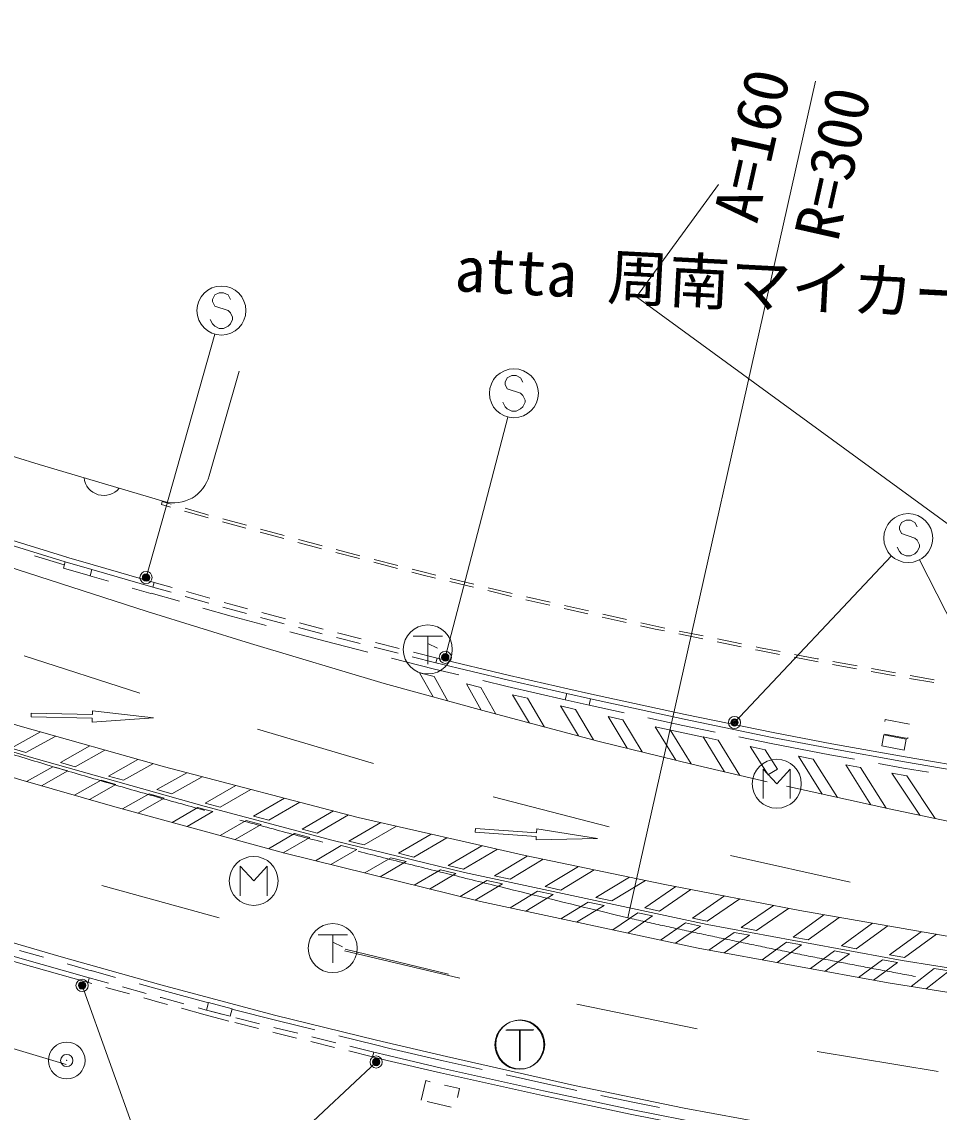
# Model space of a CAD drawing. Units: millimetres, scale not verified. Extents: x 40000 to 680000, y 20000 to 380000.
# Drawn here: x 204009 to 241476, y 261188 to 305702 of the extents above; entities that cross this region are included whole.
import ezdxf
from ezdxf.enums import TextEntityAlignment as Align

# ---------------------------------------------------------------- set-up
doc = ezdxf.new("R2010")
doc.units = ezdxf.units.MM
doc.header["$LTSCALE"] = 1000
doc.header["$PDMODE"] = 32
doc.header["$PDSIZE"] = 500
doc.linetypes.add('CHAIN', pattern=[18.5, 12, -1.5, 3.5, -1.5])
for name, color, linetype, lineweight in [('M-BGD', 7, 'Continuous', 13), ('M-BGD-EXST', 7, 'Continuous', 13), ('M-BMK', 2, 'CHAIN', 13), ('M-BMK-ROW', 30, 'Continuous', 13), ('M-STR-HTXT', 7, 'Continuous', 13), ('M-STR-STRC', 7, 'Continuous', 13)]:
    doc.layers.add(name, color=color, linetype=linetype, lineweight=lineweight)
doc.layers.add('M-BMK-HTXT', color=7, linetype='Continuous')
doc.styles.add('ＭＳ ゴシック', font='')
doc.styles.get('ＭＳ ゴシック').set_extended_font_data('MS Gothic')

msp = doc.modelspace()

# ---------------------------------------------------------------- linework, layer by layer
at = {"layer": 'M-BGD'}
for p, q in [((229114, 294475), (232458, 299059)), ((229114, 294475), (247245, 281250)), ((211662, 287169), (212881, 291438)), ((209710, 286002), (209744, 286117)), ((210084, 285893), (209710, 286002)), ((210103, 286012), (209744, 286117)), ((211510, 285602), (210679, 285844)), ((211478, 285487), (210660, 285725)), ((211621, 285448), (211478, 285487)), ((211640, 285567), (211510, 285602)), ((213183, 285147), (212219, 285410)), ((213165, 285028), (212200, 285290)), ((214727, 284727), (213762, 284989)), ((214709, 284608), (213744, 284870)), ((216205, 284200), (215288, 284450)), ((216236, 284316), (215306, 284569)), ((216253, 284188), (216205, 284200)), ((216271, 284307), (216236, 284316)), ((217802, 283787), (216833, 284038)), ((217820, 283907), (216852, 284157)), ((205746, 283529), (204526, 283905)), ((206919, 283532), (205841, 283845)), ((219351, 283387), (218383, 283637)), ((219369, 283506), (218401, 283756)), ((209413, 282817), (206918, 283532)), ((220352, 283128), (219932, 283237)), ((220381, 283244), (219950, 283356)), ((220902, 282995), (220352, 283128)), ((220921, 283114), (220381, 283244)), ((207555, 282860), (206788, 283081)), ((209358, 282624), (209413, 282817)), ((210152, 282606), (209413, 282817)), ((222457, 282619), (221485, 282854)), ((222476, 282738), (221504, 282973)), ((209284, 282365), (208517, 282585)), ((210443, 282044), (209287, 282374)), ((210103, 282412), (209358, 282624)), ((211641, 281973), (210680, 282247)), ((211691, 282167), (210729, 282441)), ((224012, 282244), (223040, 282479)), ((224031, 282363), (223059, 282598)), ((225590, 282003), (224615, 282223)), ((212630, 281691), (212218, 281808)), ((212683, 281884), (212268, 282002)), ((213232, 281737), (212683, 281884)), ((225571, 281884), (224596, 282104)), ((227151, 281651), (226175, 281871)), ((212561, 281440), (211405, 281770)), ((213994, 281057), (212561, 281440)), ((213182, 281543), (212630, 281691)), ((214728, 281130), (213762, 281388)), ((214778, 281324), (213811, 281582)), ((227132, 281532), (226157, 281752)), ((228693, 281180), (227718, 281400)), ((228712, 281299), (227736, 281519)), ((216274, 280717), (215308, 280975)), ((216323, 280910), (215357, 281169)), ((229880, 280912), (229278, 281048)), ((229905, 281030), (229297, 281167)), ((230255, 280835), (229880, 280912)), ((230274, 280953), (229905, 281030)), ((216393, 280416), (214960, 280799)), ((217824, 280319), (216855, 280566)), ((217873, 280513), (216904, 280760)), ((231822, 280510), (230843, 280713)), ((231841, 280629), (230861, 280832)), ((233407, 280304), (232428, 280507)), ((218142, 279970), (216393, 280416)), ((219374, 279924), (218405, 280171)), ((219424, 280118), (218455, 280365)), ((233389, 280185), (232410, 280388)), ((234070, 280044), (233976, 280064)), ((234094, 280162), (233995, 280182)), ((234958, 279874), (234070, 280044)), ((234977, 279992), (234094, 280162)), ((220861, 279277), (219111, 279723)), ((220925, 279529), (219956, 279776)), ((220974, 279723), (220005, 279970)), ((236472, 279583), (235547, 279760)), ((236494, 279701), (235566, 279879)), ((236529, 279572), (236472, 279583)), ((236548, 279691), (236494, 279701)), ((238122, 279405), (237138, 279584)), ((221860, 279039), (220864, 279276)), ((238104, 279287), (237120, 279465)), ((239678, 279001), (238694, 279179)), ((239697, 279119), (238713, 279298)), ((223829, 278569), (222833, 278807)), ((241254, 278723), (240269, 278895)), ((241272, 278842), (240287, 279014)), ((226206, 278025), (223829, 278569)), ((226264, 278279), (226207, 278025)), ((227279, 278255), (226308, 278474)), ((227178, 277806), (226207, 278025)), ((227235, 278060), (227178, 277806)), ((228606, 277498), (227180, 277806)), ((204391, 277475), (204388, 277325)), ((206887, 277267), (204388, 277325)), ((206891, 277417), (204391, 277475)), ((206894, 277567), (206891, 277417)), ((206894, 277567), (209388, 277284)), ((209388, 277284), (206884, 277117)), ((206887, 277267), (206884, 277117)), ((231009, 276978), (229583, 277287)), ((232320, 276708), (231009, 276978)), ((239262, 277144), (239276, 277218)), ((239276, 277218), (240259, 277033)), ((234610, 276235), (233300, 276505)), ((240194, 276443), (239249, 276620)), ((240201, 276480), (240194, 276443)), ((237006, 275777), (234610, 276235)), ((238017, 275596), (237006, 275777)), ((240013, 275239), (239002, 275420)), ((241034, 275064), (240013, 275239)), ((222538, 272766), (222528, 272617)), ((225023, 272449), (222528, 272617)), ((225033, 272599), (222538, 272766)), ((225023, 272449), (225013, 272300)), ((225043, 272749), (225033, 272599)), ((225043, 272749), (227522, 272357)), ((227522, 272357), (225013, 272300)), ((204901, 267512), (203916, 267789)), ((221440, 266825), (217210, 267837)), ((206848, 266965), (205863, 267242)), ((206767, 266676), (206713, 266484)), ((207544, 266462), (206767, 266676)), ((207832, 266693), (206847, 266966)), ((206869, 266441), (206714, 266484)), ((208411, 266014), (207447, 266281)), ((209086, 266035), (208122, 266302)), ((209780, 266154), (208796, 266426)), ((209647, 265672), (208989, 265854)), ((209701, 265865), (209664, 265875)), ((210628, 265610), (209701, 265865)), ((211629, 265646), (209780, 266154)), ((209953, 265588), (209647, 265672)), ((211496, 265164), (210532, 265429)), ((211549, 265357), (211207, 265451)), ((212173, 265192), (211549, 265357)), ((214479, 264916), (212590, 265392)), ((212466, 264908), (211499, 265163)), ((213723, 264797), (212753, 265042)), ((215981, 264544), (214479, 264916)), ((213675, 264603), (212705, 264847)), ((214358, 264431), (214257, 264457)), ((214407, 264625), (214305, 264651)), ((215227, 264216), (214358, 264431)), ((215276, 264410), (214407, 264625)), ((216781, 263832), (215810, 264072)), ((216829, 264026), (215858, 264266)), ((218454, 263932), (216952, 264304)), ((218334, 263447), (217363, 263687)), ((218382, 263641), (217411, 263881)), ((219042, 263791), (218452, 263933)), ((221219, 263283), (219042, 263791)), ((222809, 262928), (221219, 263283)), ((225375, 262356), (223785, 262710)), ((220320, 261682), (220505, 262476)), ((220505, 262476), (220685, 262434)), ((221269, 262298), (221881, 262156)), ((226679, 262080), (225375, 262356)), ((221881, 262156), (221797, 261794)), ((228961, 261597), (227657, 261873)), ((221545, 261397), (220571, 261623)), ((230051, 261379), (228961, 261597))]:
    msp.add_line(p, q, dxfattribs=at)
for points in [[(185504, 313484), (172476, 298622), (176849, 297031), (179386, 296103), (183183, 294755), (188692, 292832), (193436, 291228), (199869, 289127), (204712, 287635), (209829, 286115)], [(209358, 282624), (206863, 283340), (205785, 283653), (200001, 285439), (194750, 287114), (190088, 288663), (187783, 289450), (187848, 289639)], [(205844, 283844), (200061, 285630), (194812, 287304), (190152, 288852), (187848, 289639)], [(257612, 272959), (253949, 273382), (249129, 274038), (247944, 274210), (246961, 274361), (243084, 274975), (240058, 275496), (237054, 276033), (234661, 276490), (231063, 277233), (227235, 278060), (226264, 278279), (223888, 278822), (220925, 279529), (220971, 279724)], [(226308, 278474), (223933, 279017), (220971, 279724)], [(246992, 274558), (243116, 275173), (240092, 275693), (237090, 276229), (234700, 276686), (231104, 277429), (227277, 278256)], [(206767, 266676), (203833, 267500), (200329, 268534), (195074, 270152), (192305, 271024), (191356, 271334), (190257, 271677)], [(206713, 266484), (203777, 267308), (200271, 268342), (195014, 269962), (192245, 270833)], [(205820, 263139), (196643, 265881), (187517, 268782)], [(243930, 258624), (242942, 258780), (240910, 259095), (236692, 259819), (233056, 260488), (232065, 260672), (228900, 261303), (225311, 262063), (221153, 262990), (218973, 263499), (218382, 263641), (218334, 263447)], [(242911, 258582), (240877, 258898), (236657, 259623), (233019, 260291), (232027, 260476), (228860, 261107), (225269, 261867), (221108, 262795), (218927, 263305), (218335, 263447)]]:
    msp.add_lwpolyline(points, dxfattribs=at)
for points in [[(206795, 283081), (205710, 283396), (205785, 283653), (206870, 283338)], [(240130, 276420), (240047, 275972), (239137, 276141), (239220, 276589)], [(212595, 265413), (212513, 265102), (211549, 265357), (211631, 265667)]]:
    msp.add_lwpolyline(points, close=True, dxfattribs=at)
for centre, radius, start, end in [((210221, 287554), 1491, 254.7676, 345.0094), ((207360, 287175), 812, 186.0833, 320.8436)]:
    msp.add_arc(centre, radius, start, end, dxfattribs=at)
at = {"layer": 'M-BGD-EXST'}
for p, q in [((219991, 280627), (221191, 280627)), ((220591, 280627), (220591, 279477)), ((220591, 280327), (220991, 280127)), ((234293, 273997), (234293, 275197)), ((234293, 275197), (234843, 274597)), ((234843, 274597), (235393, 275197)), ((235393, 275197), (235393, 273997)), ((212929, 270027), (212929, 271227)), ((212929, 271227), (213479, 270627)), ((213479, 270627), (214029, 271227)), ((214029, 271227), (214029, 270027)), ((216109, 268435), (217309, 268435)), ((216709, 268435), (216709, 267285)), ((216709, 268135), (217109, 267935)), ((223782, 264540), (224882, 264540)), ((223818, 264553), (224918, 264553)), ((224332, 264540), (224332, 263290)), ((224368, 264553), (224368, 263303))]:
    msp.add_line(p, q, dxfattribs=at)
for centre in [(220591, 280077), (234843, 274597), (213479, 270627), (216709, 267885), (224332, 263940), (224368, 263953)]:
    msp.add_circle(centre, 1000, dxfattribs=at)
at = {"layer": 'M-BMK'}
msp.add_arc((294513, 561829), 300000, 257.33831, 275.08699, dxfattribs=at)
msp.add_spline([(147715, 295604), (163679, 289571), (179712, 283720), (195873, 278235), (212211, 273306), (228755, 269124)], degree=3, dxfattribs=at)
at = {"layer": 'M-BMK-ROW'}
msp.add_circle((205843, 263300), 750, dxfattribs=at)
msp.add_point((205843, 263300), dxfattribs=at)
at = {"layer": 'M-STR-HTXT'}
for p, q in [((228755, 269124), (236427, 303273)), ((209082, 283013), (211890, 292952)), ((221306, 279757), (223857, 289567)), ((233117, 277096), (239527, 283897)), ((245152, 274947), (240667, 283734)), ((206470, 266363), (209997, 256545)), ((218480, 263237), (211064, 256288))]:
    msp.add_line(p, q, dxfattribs=at)
for centre, radius in [((209082, 283013), 150), ((209082, 283013), 120), ((209082, 283013), 90), ((209082, 283013), 60), ((209082, 283013), 30), ((209082, 283013), 20), ((221306, 279757), 150), ((221306, 279757), 120), ((221306, 279757), 90), ((221306, 279757), 60), ((221306, 279757), 30), ((221306, 279757), 20), ((233117, 277096), 150), ((233117, 277096), 120), ((233117, 277096), 90), ((233117, 277096), 60), ((233117, 277096), 30), ((233117, 277096), 20), ((206470, 266363), 150), ((206470, 266363), 120), ((206470, 266363), 90), ((206470, 266363), 60), ((206470, 266363), 30), ((206470, 266363), 20), ((218480, 263237), 150), ((218480, 263237), 120), ((218480, 263237), 90), ((218480, 263237), 60), ((218480, 263237), 30), ((218480, 263237), 20)]:
    msp.add_circle(centre, radius, dxfattribs=at)
for p in [(209082, 283013), (221306, 279757), (233117, 277096), (206470, 266363), (218480, 263237)]:
    msp.add_point(p, dxfattribs=at)
at = {"layer": 'M-STR-STRC'}
for p, q in [((211889, 294550), (211798, 294369)), ((211798, 294369), (211798, 294278)), ((211798, 294278), (211889, 294096)), ((212071, 294641), (211889, 294550)), ((212253, 294641), (212071, 294641)), ((212435, 294550), (212253, 294641)), ((212526, 294369), (212435, 294550)), ((211889, 294096), (212435, 293914)), ((212435, 293914), (212526, 293823)), ((212526, 293823), (212616, 293641)), ((211798, 293369), (211707, 293550)), ((211889, 293278), (211798, 293369)), ((212526, 293369), (212435, 293278)), ((212616, 293550), (212526, 293369)), ((212616, 293641), (212616, 293550)), ((212071, 293187), (211889, 293278)), ((212253, 293187), (212071, 293187)), ((212435, 293278), (212253, 293187)), ((223836, 291171), (223745, 290989)), ((224018, 291262), (223836, 291171)), ((224200, 291262), (224018, 291262)), ((224382, 291171), (224200, 291262)), ((224472, 290989), (224382, 291171)), ((223745, 290989), (223745, 290898)), ((223745, 290898), (223836, 290717)), ((223836, 290717), (224382, 290535)), ((224382, 290535), (224472, 290444)), ((224472, 290444), (224563, 290262)), ((224563, 290262), (224563, 290171)), ((223745, 289989), (223654, 290171)), ((223836, 289898), (223745, 289989)), ((224018, 289808), (223836, 289898)), ((224200, 289808), (224018, 289808)), ((224382, 289898), (224200, 289808)), ((224472, 289989), (224382, 289898)), ((224563, 290171), (224472, 289989)), ((240122, 285352), (239940, 285261)), ((240304, 285352), (240122, 285352)), ((240485, 285261), (240304, 285352)), ((239940, 285261), (239849, 285079)), ((239849, 285079), (239849, 284988)), ((239849, 284988), (239940, 284807)), ((240576, 285079), (240485, 285261)), ((239940, 284807), (240485, 284625)), ((240485, 284625), (240576, 284534)), ((240576, 284534), (240667, 284352)), ((239849, 284079), (239758, 284261)), ((239940, 283988), (239849, 284079)), ((240576, 284079), (240485, 283988)), ((240667, 284261), (240576, 284079)), ((240667, 284352), (240667, 284261)), ((240122, 283897), (239940, 283988)), ((240304, 283897), (240122, 283897)), ((240485, 283988), (240304, 283897)), ((204102, 279815), (208826, 278291)), ((220256, 279122), (220803, 278141)), ((222761, 278531), (222169, 278669)), ((222169, 278669), (222767, 277598)), ((222761, 278531), (223373, 277436)), ((224657, 278091), (224049, 278232)), ((224049, 278232), (224738, 277076)), ((224657, 278091), (225359, 276912)), ((226008, 277777), (226740, 276549)), ((228557, 277211), (227956, 277340)), ((227956, 277340), (228728, 276045)), ((228557, 277211), (229341, 275895)), ((231848, 276504), (229882, 276926)), ((229882, 276926), (230721, 275556)), ((203571, 276050), (204776, 276710)), ((204175, 275868), (205394, 276535)), ((213635, 276823), (218367, 275427)), ((230490, 276796), (231343, 275403)), ((231840, 276506), (232713, 275081)), ((204175, 275868), (203571, 276050)), ((205583, 275466), (206785, 276143)), ((233758, 276111), (234495, 274955)), ((206194, 275293), (207397, 275970)), ((207552, 274910), (208754, 275587)), ((235728, 275723), (236703, 274172)), ((204207, 274691), (205276, 275293)), ((204815, 274517), (205887, 275120)), ((205276, 275293), (205887, 275120)), ((206194, 275293), (205583, 275466)), ((208163, 274738), (209365, 275415)), ((238265, 275257), (237666, 275364)), ((237666, 275364), (238690, 273734)), ((238265, 275257), (239306, 273598)), ((206165, 274129), (207245, 274737)), ((207245, 274737), (207856, 274565)), ((208163, 274738), (207552, 274910)), ((209521, 274355), (210747, 275045)), ((210132, 274183), (211374, 274882)), ((240160, 274917), (239548, 275027)), ((239548, 275027), (240684, 273308)), ((240160, 274917), (241310, 273177)), ((206773, 273955), (207856, 274565)), ((210132, 274183), (209521, 274355)), ((211496, 273798), (212747, 274525)), ((212111, 273635), (213365, 274364)), ((208128, 273571), (209214, 274182)), ((208746, 273402), (209825, 274010)), ((209214, 274182), (209825, 274010)), ((212111, 273635), (211495, 273798)), ((213477, 273272), (214740, 274007)), ((214092, 273109), (215359, 273846)), ((223265, 274067), (227998, 272833)), ((210153, 273018), (211195, 273623)), ((210762, 272851), (211805, 273457)), ((215458, 272747), (216734, 273488)), ((216073, 272583), (217352, 273327)), ((212116, 272481), (213171, 273095)), ((212725, 272315), (213786, 272932)), ((213171, 273095), (213786, 272932)), ((214092, 273109), (213477, 273272)), ((217368, 272252), (218669, 273013)), ((214079, 271945), (215152, 272569)), ((215152, 272569), (215767, 272406)), ((216073, 272583), (215458, 272747)), ((217997, 272099), (219310, 272867)), ((219394, 271757), (220733, 272540)), ((214688, 271779), (215767, 272406)), ((215999, 271453), (217057, 272071)), ((217057, 272071), (217686, 271917)), ((217997, 272099), (217368, 272252)), ((220023, 271604), (221374, 272394)), ((221420, 271262), (222798, 272068)), ((216626, 271298), (217686, 271917)), ((218018, 270953), (219084, 271576)), ((219084, 271576), (219712, 271422)), ((220023, 271604), (219394, 271757)), ((222049, 271109), (223438, 271921)), ((223313, 270837), (224651, 271645)), ((232952, 271668), (237834, 270575)), ((218645, 270798), (219712, 271422)), ((222049, 271109), (221420, 271262)), ((223956, 270700), (225300, 271511)), ((225386, 270395), (226742, 271214)), ((220037, 270454), (221110, 271081)), ((220664, 270299), (221739, 270927)), ((221110, 271081), (221739, 270927)), ((221911, 269990), (223000, 270648)), ((223000, 270648), (223643, 270511)), ((223956, 270700), (223313, 270837)), ((226029, 270258), (227391, 271081)), ((227458, 269953), (228834, 270784)), ((228102, 269816), (229483, 270650)), ((207282, 270437), (212063, 269118)), ((222528, 269838), (223643, 270511)), ((223949, 269527), (225073, 270206)), ((225073, 270206), (225716, 270069)), ((226029, 270258), (225386, 270395)), ((229450, 269528), (230716, 270401)), ((230055, 269399), (231335, 270281)), ((224592, 269390), (225716, 270069)), ((226021, 269085), (227146, 269764)), ((227789, 269627), (227146, 269764)), ((228102, 269816), (227458, 269953)), ((231401, 269112), (232710, 270015)), ((232006, 268983), (233329, 269895)), ((226664, 268948), (227789, 269627)), ((228149, 268631), (229167, 269333)), ((229772, 269204), (229167, 269333)), ((230055, 269399), (229450, 269528)), ((233395, 268726), (234704, 269629)), ((234020, 268611), (235323, 269509)), ((228754, 268501), (229772, 269204)), ((230099, 268214), (231118, 268917)), ((231118, 268917), (231723, 268788)), ((232006, 268983), (231401, 269112)), ((235515, 268335), (236769, 269248)), ((236125, 268223), (237386, 269141)), ((237480, 267973), (238757, 268902)), ((230704, 268085), (231723, 268788)), ((232064, 267808), (233104, 268525)), ((233104, 268525), (233730, 268410)), ((234020, 268611), (233395, 268726)), ((238090, 267860), (239375, 268795)), ((239446, 267610), (240746, 268557)), ((240058, 267499), (241363, 268449)), ((232691, 267694), (233730, 268410)), ((234244, 267410), (235236, 268132)), ((234856, 267299), (235846, 268020)), ((235236, 268132), (235846, 268020)), ((236125, 268223), (235515, 268335)), ((238090, 267860), (237480, 267973)), ((217184, 267773), (221894, 266661)), ((236214, 267051), (237202, 267770)), ((236825, 266939), (237812, 267657)), ((237202, 267770), (237812, 267657)), ((238184, 266691), (239167, 267407)), ((238795, 266579), (239777, 267295)), ((239167, 267407), (239777, 267295)), ((240328, 266322), (241276, 267053)), ((240939, 266225), (241887, 266956)), ((241276, 267053), (241887, 266956)), ((226673, 265599), (231588, 264596)), ((236497, 263666), (241433, 262846))]:
    msp.add_line(p, q, dxfattribs=at)
for points in [[(145249, 304574), (154483, 301064), (164967, 297115), (173571, 293915), (180775, 291316), (187554, 288925), (193903, 286704), (198862, 284991), (203820, 283338), (209125, 281623)], [(132452, 293369), (151888, 285986), (158325, 283546), (162840, 281861), (167810, 280026), (174386, 277643), (178739, 276108), (183033, 274633), (188950, 272659), (195256, 270646), (200816, 268930), (205520, 267560), (209683, 266389), (214335, 265154), (218501, 264125)], [(209125, 281623), (213355, 280316), (218809, 278692), (222982, 277539), (227587, 276325), (231371, 275396), (234451, 274672)], [(224561, 271664), (217743, 273225), (209836, 275282), (203939, 276945), (199694, 278219), (195612, 279478), (190264, 281199)], [(190241, 280109), (198718, 277383), (204400, 275670), (211462, 273678), (216724, 272281), (222090, 270970)], [(220256, 279122), (220854, 278974), (221413, 277973)], [(222742, 269785), (214753, 271761), (207810, 273658), (203970, 274759), (198176, 276519), (191959, 278519)], [(226008, 277777), (226621, 277626), (227361, 276385)], [(231840, 276506), (232445, 276379), (233329, 274936)], [(233758, 276111), (234372, 275984), (234874, 275197), (234483, 274959)], [(235728, 275723), (236335, 275602), (237319, 274036)], [(235234, 274495), (239505, 273555), (243575, 272703), (247478, 271936), (252004, 271105), (256155, 270423), (260259, 269845), (265208, 269269), (269291, 268881), (274052, 268491), (278408, 268205), (283572, 267942), (287781, 267800), (292142, 267747), (295970, 267763), (299728, 267836), (300779, 267913), (301645, 268196), (302360, 268673), (303144, 269429), (303731, 270160), (304432, 271131)], [(211195, 273623), (211429, 273557), (211805, 273457)], [(293875, 263574), (287865, 264232), (285717, 264426), (283704, 264582), (281644, 264692), (279514, 264756), (276765, 264861), (272522, 265100), (266080, 265511), (259927, 266059), (253926, 266697), (248654, 267343), (242112, 268319), (235784, 269420), (230276, 270487), (224561, 271664)], [(222090, 270970), (232003, 268856), (239965, 267387), (248218, 266080), (256431, 265024), (264098, 264267), (270327, 263770), (276118, 263444), (282255, 263195), (288708, 262994), (293417, 262794)], [(291304, 261815), (283611, 261987), (273667, 262512), (263674, 263280), (255425, 264132), (247613, 265165), (239395, 266470), (231630, 267888), (222742, 269785)], [(240058, 267499), (239986, 267511), (239446, 267610)], [(218501, 264125), (221349, 263462), (226581, 262280), (231065, 261347), (235795, 260478), (240822, 259632), (245043, 258972), (250412, 258216), (255466, 257594), (259983, 257124), (264225, 256729), (268871, 256363)]]:
    msp.add_lwpolyline(points, dxfattribs=at)
for centre in [(212162, 293914), (224109, 290535), (240213, 284625)]:
    msp.add_circle(centre, 1000, dxfattribs=at)

# ---------------------------------------------------------------- texts
at = {"layer": 'M-BMK-HTXT', "style": 'ＭＳ ゴシック'}
msp.add_text('atta 周南マイカーセンター', height=1833, rotation=357.018, dxfattribs=at).set_placement((237230, 293351), align=Align.BOTTOM_CENTER)
at = {"layer": 'M-STR-HTXT', "style": 'ＭＳ ゴシック'}
msp.add_text('A=160', height=1833, rotation=77.338, dxfattribs=at).set_placement((235939, 303383), align=Align.BOTTOM_RIGHT)
msp.add_text('R=300', height=1833, rotation=77.338, dxfattribs=at).set_placement((236915, 303164), align=Align.TOP_RIGHT)

doc.saveas('drawing.dxf')
